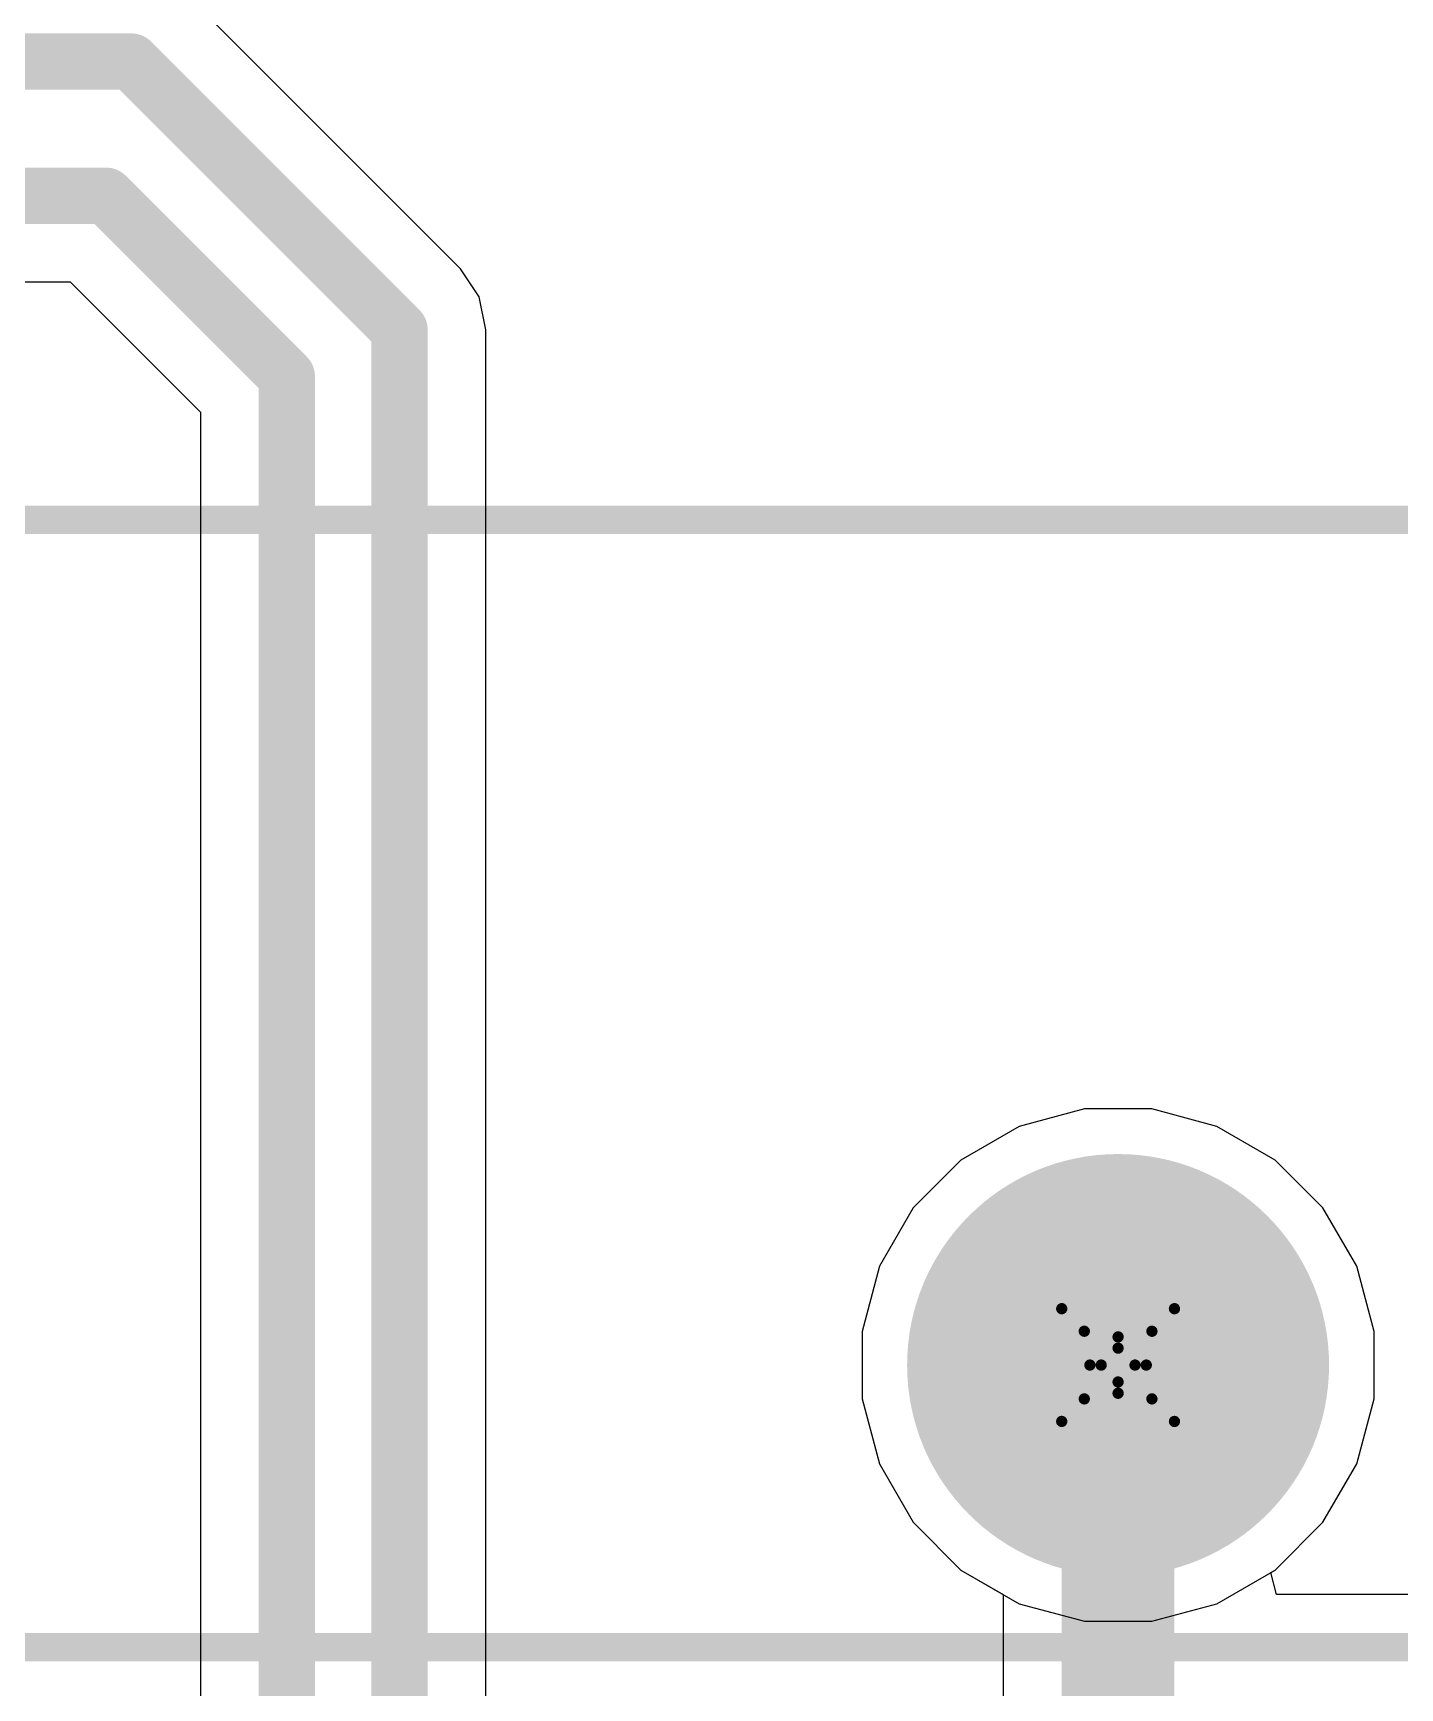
# Model space of a CAD drawing. Header units: inches. Extents: x -3 to 5259, y -3 to 5282.
# Drawn here: x 100.88 to 107.04, y 33.41 to 40.86 of the extents above; entities that cross this region are included whole.
import ezdxf

# ---------------------------------------------------------------- set-up
doc = ezdxf.new("R2010")
doc.units = ezdxf.units.IN
for name, color, linetype in [('Bottom Layer', 5, 'Continuous'), ('Bottom Solder', 6, 'Continuous'), ('Drill Drawing', 1, 'Continuous'), ('Layer 1', 16, 'Continuous'), ('Layer 2', 76, 'Continuous'), ('Multi-Layer', 9, 'Continuous'), ('Pad Holes', 156, 'Continuous'), ('Top Layer', 1, 'Continuous'), ('Top Overlay', 2, 'Continuous'), ('Top Solder', 216, 'Continuous')]:
    doc.layers.add(name, color=color, linetype=linetype)

# ---------------------------------------------------------------- blocks, each defined once
blk = doc.blocks.new('G6DN_1A_SL_DC24_180')
at = {"layer": 'Bottom Layer'}
h = blk.add_hatch(color=5, dxfattribs=at)
edge = h.paths.add_edge_path()
edge.add_arc((-6.35, 0), 0.9, 0, 360)
at = {"layer": 'Bottom Solder'}
h = blk.add_hatch(color=6, dxfattribs=at)
edge = h.paths.add_edge_path()
edge.add_arc((-6.35, 0), 0.9508, 0, 360)
at = {"layer": 'Layer 1'}
h = blk.add_hatch(color=16, dxfattribs=at)
edge = h.paths.add_edge_path()
edge.add_arc((-6.35, 0), 0.9, 0, 360)
at = {"layer": 'Layer 2'}
h = blk.add_hatch(color=76, dxfattribs=at)
edge = h.paths.add_edge_path()
edge.add_arc((-6.35, 0), 0.9, 0, 360)
at = {"layer": 'Multi-Layer'}
h = blk.add_hatch(color=9, dxfattribs=at)
edge = h.paths.add_edge_path()
edge.add_arc((-6.35, 0), 0.9, 0, 360)
at = {"layer": 'Pad Holes'}
h = blk.add_hatch(color=7, dxfattribs=at)
edge = h.paths.add_edge_path()
edge.add_arc((-6.35, 0), 0.6, 0, 360)
at = {"layer": 'Top Layer'}
h = blk.add_hatch(color=1, dxfattribs=at)
edge = h.paths.add_edge_path()
edge.add_arc((-6.35, 0), 0.9, 0, 360)
at = {"layer": 'Top Solder'}
h = blk.add_hatch(color=216, dxfattribs=at)
edge = h.paths.add_edge_path()
edge.add_arc((-6.35, 0), 0.9508, 0, 360)
at = {"layer": 'Top Overlay'}
for points in [[(10.3612, 1.2715, 0.127, 0.127, 0), (-9.9588, 1.2715, 0.127, 0.127, 0)], [(10.3611, -3.8085, 0.127, 0.127, 0), (-9.9588, -3.8085, 0.127, 0.127, 0)]]:
    blk.add_lwpolyline(points, format="xyseb", dxfattribs=at)

msp = doc.modelspace()

# ---------------------------------------------------------------- linework, layer by layer
at = {"layer": 'Bottom Layer'}
for p, q in [((105.6194, 36.0173), (105.3259, 35.9386)), ((105.9232, 36.0173), (105.6194, 36.0173)), ((106.2167, 35.9386), (105.9232, 36.0173)), ((105.3259, 35.9386), (105.0627, 35.7867)), ((106.4799, 35.7867), (106.2167, 35.9386)), ((105.0627, 35.7867), (104.8479, 35.5719)), ((106.6947, 35.5719), (106.4799, 35.7867)), ((104.8479, 35.5719), (104.696, 35.3087)), ((106.8467, 35.3087), (106.6947, 35.5719)), ((104.696, 35.3087), (104.6173, 35.0152)), ((106.9253, 35.0152), (106.8467, 35.3087)), ((104.6173, 35.0152), (104.6173, 34.7114)), ((106.9253, 34.7114), (106.9253, 35.0152)), ((104.6173, 34.7114), (104.696, 34.4179)), ((106.8467, 34.4179), (106.9253, 34.7114)), ((104.696, 34.4179), (104.8479, 34.1547)), ((106.6947, 34.1547), (106.8467, 34.4179)), ((104.8479, 34.1547), (105.0627, 33.9399)), ((106.4799, 33.9399), (106.6947, 34.1547)), ((105.0627, 33.9399), (105.3259, 33.7879)), ((106.2167, 33.7879), (106.4799, 33.9399)), ((105.3259, 33.7879), (105.6194, 33.7093)), ((105.9232, 33.7093), (106.2167, 33.7879)), ((105.6194, 33.7093), (105.9232, 33.7093))]:
    msp.add_line(p, q, dxfattribs=at)
at = {"layer": 'Drill Drawing'}
for points in [[(105.5173, 35.1173, 0.0508, 0.0508, 0), (105.7713, 34.9903, 0.0508, 0.0508, 0)], [(105.5173, 35.1173, 0.0508, 0.0508, 0), (105.6443, 34.8633, 0.0508, 0.0508, 0)], [(105.7713, 34.9903, 0.0508, 0.0508, 0), (106.0253, 35.1173, 0.0508, 0.0508, 0)], [(105.8983, 34.8633, 0.0508, 0.0508, 0), (106.0253, 35.1173, 0.0508, 0.0508, 0)], [(105.6189, 35.0157, 0.0508, 0.0508, 0), (105.7713, 34.9395, 0.0508, 0.0508, 0)], [(105.6189, 35.0157, 0.0508, 0.0508, 0), (105.6951, 34.8633, 0.0508, 0.0508, 0)], [(105.7713, 34.9395, 0.0508, 0.0508, 0), (105.9237, 35.0157, 0.0508, 0.0508, 0)], [(105.8475, 34.8633, 0.0508, 0.0508, 0), (105.9237, 35.0157, 0.0508, 0.0508, 0)], [(105.5173, 34.6093, 0.0508, 0.0508, 0), (105.6443, 34.8633, 0.0508, 0.0508, 0)], [(105.6189, 34.7109, 0.0508, 0.0508, 0), (105.6951, 34.8633, 0.0508, 0.0508, 0)], [(105.8475, 34.8633, 0.0508, 0.0508, 0), (105.9237, 34.7109, 0.0508, 0.0508, 0)], [(105.8983, 34.8633, 0.0508, 0.0508, 0), (106.0253, 34.6093, 0.0508, 0.0508, 0)], [(105.5173, 34.6093, 0.0508, 0.0508, 0), (105.7713, 34.7363, 0.0508, 0.0508, 0)], [(105.6189, 34.7109, 0.0508, 0.0508, 0), (105.7713, 34.7871, 0.0508, 0.0508, 0)], [(105.7713, 34.7871, 0.0508, 0.0508, 0), (105.9237, 34.7109, 0.0508, 0.0508, 0)], [(105.7713, 34.7363, 0.0508, 0.0508, 0), (106.0253, 34.6093, 0.0508, 0.0508, 0)]]:
    msp.add_lwpolyline(points, format="xyseb", dxfattribs=at)
for points in [[(105.5046, 35.1173, 0.0254, 0.0254, 1), (105.53, 35.1173, 0.0254, 0.0254, 1)], [(105.5046, 35.1173, 0.0254, 0.0254, 1), (105.53, 35.1173, 0.0254, 0.0254, 1)], [(106.0126, 35.1173, 0.0254, 0.0254, 1), (106.038, 35.1173, 0.0254, 0.0254, 1)], [(106.0126, 35.1173, 0.0254, 0.0254, 1), (106.038, 35.1173, 0.0254, 0.0254, 1)], [(105.6062, 35.0157, 0.0254, 0.0254, 1), (105.6316, 35.0157, 0.0254, 0.0254, 1)], [(105.6062, 35.0157, 0.0254, 0.0254, 1), (105.6316, 35.0157, 0.0254, 0.0254, 1)], [(105.7586, 34.9903, 0.0254, 0.0254, 1), (105.784, 34.9903, 0.0254, 0.0254, 1)], [(105.7586, 34.9903, 0.0254, 0.0254, 1), (105.784, 34.9903, 0.0254, 0.0254, 1)], [(105.911, 35.0157, 0.0254, 0.0254, 1), (105.9364, 35.0157, 0.0254, 0.0254, 1)], [(105.911, 35.0157, 0.0254, 0.0254, 1), (105.9364, 35.0157, 0.0254, 0.0254, 1)], [(105.7586, 34.9395, 0.0254, 0.0254, 1), (105.784, 34.9395, 0.0254, 0.0254, 1)], [(105.7586, 34.9395, 0.0254, 0.0254, 1), (105.784, 34.9395, 0.0254, 0.0254, 1)], [(105.6316, 34.8633, 0.0254, 0.0254, 1), (105.657, 34.8633, 0.0254, 0.0254, 1)], [(105.6316, 34.8633, 0.0254, 0.0254, 1), (105.657, 34.8633, 0.0254, 0.0254, 1)], [(105.6824, 34.8633, 0.0254, 0.0254, 1), (105.7078, 34.8633, 0.0254, 0.0254, 1)], [(105.6824, 34.8633, 0.0254, 0.0254, 1), (105.7078, 34.8633, 0.0254, 0.0254, 1)], [(105.8348, 34.8633, 0.0254, 0.0254, 1), (105.8602, 34.8633, 0.0254, 0.0254, 1)], [(105.8348, 34.8633, 0.0254, 0.0254, 1), (105.8602, 34.8633, 0.0254, 0.0254, 1)], [(105.8856, 34.8633, 0.0254, 0.0254, 1), (105.911, 34.8633, 0.0254, 0.0254, 1)], [(105.8856, 34.8633, 0.0254, 0.0254, 1), (105.911, 34.8633, 0.0254, 0.0254, 1)], [(105.7586, 34.7871, 0.0254, 0.0254, 1), (105.784, 34.7871, 0.0254, 0.0254, 1)], [(105.7586, 34.7871, 0.0254, 0.0254, 1), (105.784, 34.7871, 0.0254, 0.0254, 1)], [(105.7586, 34.7363, 0.0254, 0.0254, 1), (105.784, 34.7363, 0.0254, 0.0254, 1)], [(105.7586, 34.7363, 0.0254, 0.0254, 1), (105.784, 34.7363, 0.0254, 0.0254, 1)], [(105.6062, 34.7109, 0.0254, 0.0254, 1), (105.6316, 34.7109, 0.0254, 0.0254, 1)], [(105.6062, 34.7109, 0.0254, 0.0254, 1), (105.6316, 34.7109, 0.0254, 0.0254, 1)], [(105.911, 34.7109, 0.0254, 0.0254, 1), (105.9364, 34.7109, 0.0254, 0.0254, 1)], [(105.911, 34.7109, 0.0254, 0.0254, 1), (105.9364, 34.7109, 0.0254, 0.0254, 1)], [(105.5046, 34.6093, 0.0254, 0.0254, 1), (105.53, 34.6093, 0.0254, 0.0254, 1)], [(105.5046, 34.6093, 0.0254, 0.0254, 1), (105.53, 34.6093, 0.0254, 0.0254, 1)], [(106.0126, 34.6093, 0.0254, 0.0254, 1), (106.038, 34.6093, 0.0254, 0.0254, 1)], [(106.0126, 34.6093, 0.0254, 0.0254, 1), (106.038, 34.6093, 0.0254, 0.0254, 1)]]:
    msp.add_lwpolyline(points, format="xyseb", close=True, dxfattribs=at)
at = {"layer": 'Layer 1'}
for p, q in [((105.6194, 36.0173), (105.3259, 35.9386)), ((105.9232, 36.0173), (105.6194, 36.0173)), ((106.2167, 35.9386), (105.9232, 36.0173)), ((105.3259, 35.9386), (105.0627, 35.7867)), ((106.4799, 35.7867), (106.2167, 35.9386)), ((105.0627, 35.7867), (104.8479, 35.5719)), ((106.6947, 35.5719), (106.4799, 35.7867)), ((104.8479, 35.5719), (104.696, 35.3087)), ((106.8467, 35.3087), (106.6947, 35.5719)), ((104.696, 35.3087), (104.6173, 35.0152)), ((106.9253, 35.0152), (106.8467, 35.3087)), ((104.6173, 35.0152), (104.6173, 34.7114)), ((106.9253, 34.7114), (106.9253, 35.0152)), ((104.6173, 34.7114), (104.696, 34.4179)), ((106.8467, 34.4179), (106.9253, 34.7114)), ((104.696, 34.4179), (104.8479, 34.1547)), ((106.6947, 34.1547), (106.8467, 34.4179)), ((104.8479, 34.1547), (105.0627, 33.9399)), ((106.4799, 33.9399), (106.6947, 34.1547)), ((105.0627, 33.9399), (105.3259, 33.7879)), ((106.2167, 33.7879), (106.4799, 33.9399)), ((105.3259, 33.7879), (105.6194, 33.7093)), ((105.9232, 33.7093), (106.2167, 33.7879)), ((105.6194, 33.7093), (105.9232, 33.7093))]:
    msp.add_line(p, q, dxfattribs=at)
at = {"layer": 'Layer 2'}
for p, q in [((102.8078, 39.8022), (101.5985, 41.0115)), ((34.9498, 39.7435), (101.0493, 39.7435)), ((101.0493, 39.7435), (101.6366, 39.1562)), ((102.892, 39.6762), (102.8078, 39.8022)), ((102.9215, 39.5275), (102.892, 39.6762)), ((102.9215, 25.767), (102.9215, 39.5275)), ((101.6366, 39.1562), (101.6366, 25.363)), ((105.6194, 36.0173), (105.3259, 35.9386)), ((105.9232, 36.0173), (105.6194, 36.0173)), ((106.2167, 35.9386), (105.9232, 36.0173)), ((105.3259, 35.9386), (105.0627, 35.7867)), ((106.4799, 35.7867), (106.2167, 35.9386)), ((105.0627, 35.7867), (104.8479, 35.5719)), ((106.6947, 35.5719), (106.4799, 35.7867)), ((104.8479, 35.5719), (104.696, 35.3087)), ((106.8467, 35.3087), (106.6947, 35.5719)), ((104.696, 35.3087), (104.6173, 35.0152)), ((106.9253, 35.0152), (106.8467, 35.3087)), ((104.6173, 35.0152), (104.6173, 34.7114)), ((106.9253, 34.7114), (106.9253, 35.0152)), ((104.6173, 34.7114), (104.696, 34.4179)), ((106.8467, 34.4179), (106.9253, 34.7114)), ((104.696, 34.4179), (104.8479, 34.1547)), ((106.6947, 34.1547), (106.8467, 34.4179)), ((104.8479, 34.1547), (105.0627, 33.9399)), ((106.4799, 33.9399), (106.6947, 34.1547)), ((105.0627, 33.9399), (105.3259, 33.7879)), ((106.2167, 33.7879), (106.4799, 33.9399)), ((105.3259, 33.7879), (105.6194, 33.7093)), ((105.9232, 33.7093), (106.2167, 33.7879)), ((105.6194, 33.7093), (105.9232, 33.7093))]:
    msp.add_line(p, q, dxfattribs=at)
for points in [[(35.4838, 40.7368, 0.254, 0.254, 0), (101.3238, 40.7368, 0.254, 0.254, 0)], [(101.3238, 40.7368, 0.254, 0.254, 0), (102.5331, 39.5275, 0.254, 0.254, 0)], [(34.544, 40.132, 0.254, 0.254, 0), (101.2102, 40.132, 0.254, 0.254, 0)], [(101.2102, 40.132, 0.254, 0.254, 0), (102.0251, 39.3171, 0.254, 0.254, 0)], [(102.5331, 25.6061, 0.254, 0.254, 0), (102.5331, 39.5275, 0.254, 0.254, 0)], [(102.0251, 25.363, 0.254, 0.254, 0), (102.0251, 39.3171, 0.254, 0.254, 0)]]:
    msp.add_lwpolyline(points, format="xyseb", dxfattribs=at)
for points in [[(101.2603, 40.7368, 0.127, 0.127, 1), (101.3873, 40.7368, 0.127, 0.127, 1)], [(101.2603, 40.7368, 0.127, 0.127, 1), (101.3873, 40.7368, 0.127, 0.127, 1)], [(101.1467, 40.132, 0.127, 0.127, 1), (101.2737, 40.132, 0.127, 0.127, 1)], [(101.1467, 40.132, 0.127, 0.127, 1), (101.2737, 40.132, 0.127, 0.127, 1)], [(102.4696, 39.5275, 0.127, 0.127, 1), (102.5966, 39.5275, 0.127, 0.127, 1)], [(102.4696, 39.5275, 0.127, 0.127, 1), (102.5966, 39.5275, 0.127, 0.127, 1)], [(101.9616, 39.3171, 0.127, 0.127, 1), (102.0886, 39.3171, 0.127, 0.127, 1)], [(101.9616, 39.3171, 0.127, 0.127, 1), (102.0886, 39.3171, 0.127, 0.127, 1)]]:
    msp.add_lwpolyline(points, format="xyseb", close=True, dxfattribs=at)
at = {"layer": 'Top Layer'}
for p, q in [((105.6194, 36.0173), (105.3259, 35.9386)), ((105.9232, 36.0173), (105.6194, 36.0173)), ((106.2167, 35.9386), (105.9232, 36.0173)), ((105.3259, 35.9386), (105.0627, 35.7867)), ((106.4799, 35.7867), (106.2167, 35.9386)), ((105.0627, 35.7867), (104.8479, 35.5719)), ((106.6947, 35.5719), (106.4799, 35.7867)), ((104.8479, 35.5719), (104.696, 35.3087)), ((106.8467, 35.3087), (106.6947, 35.5719)), ((104.696, 35.3087), (104.6173, 35.0152)), ((106.9253, 35.0152), (106.8467, 35.3087)), ((104.6173, 35.0152), (104.6173, 34.7114)), ((106.9253, 34.7114), (106.9253, 35.0152)), ((104.6173, 34.7114), (104.696, 34.4179)), ((106.8467, 34.4179), (106.9253, 34.7114)), ((104.696, 34.4179), (104.8479, 34.1547)), ((106.6947, 34.1547), (106.8467, 34.4179)), ((104.8479, 34.1547), (105.0627, 33.9399)), ((106.4799, 33.9399), (106.6947, 34.1547)), ((105.0627, 33.9399), (105.2534, 33.8298)), ((106.4593, 33.9279), (106.4799, 33.9399)), ((106.4855, 33.8298), (106.4593, 33.9279)), ((105.2534, 33.8298), (105.2534, 32.6405)), ((112.2508, 33.8298), (106.4855, 33.8298))]:
    msp.add_line(p, q, dxfattribs=at)
msp.add_lwpolyline([(105.7713, 32.051, 0.508, 0.508, 0), (105.7713, 34.8633, 0.508, 0.508, 0)], format="xyseb", dxfattribs=at)
msp.add_lwpolyline([(105.6443, 34.8633, 0.254, 0.254, 1), (105.8983, 34.8633, 0.254, 0.254, 1)], format="xyseb", close=True, dxfattribs=at)

# ---------------------------------------------------------------- block references
at = {"rotation": 180}
msp.add_blockref('G6DN_1A_SL_DC24_180', (99.4213, 34.8633), dxfattribs=at)

doc.saveas('drawing.dxf')
